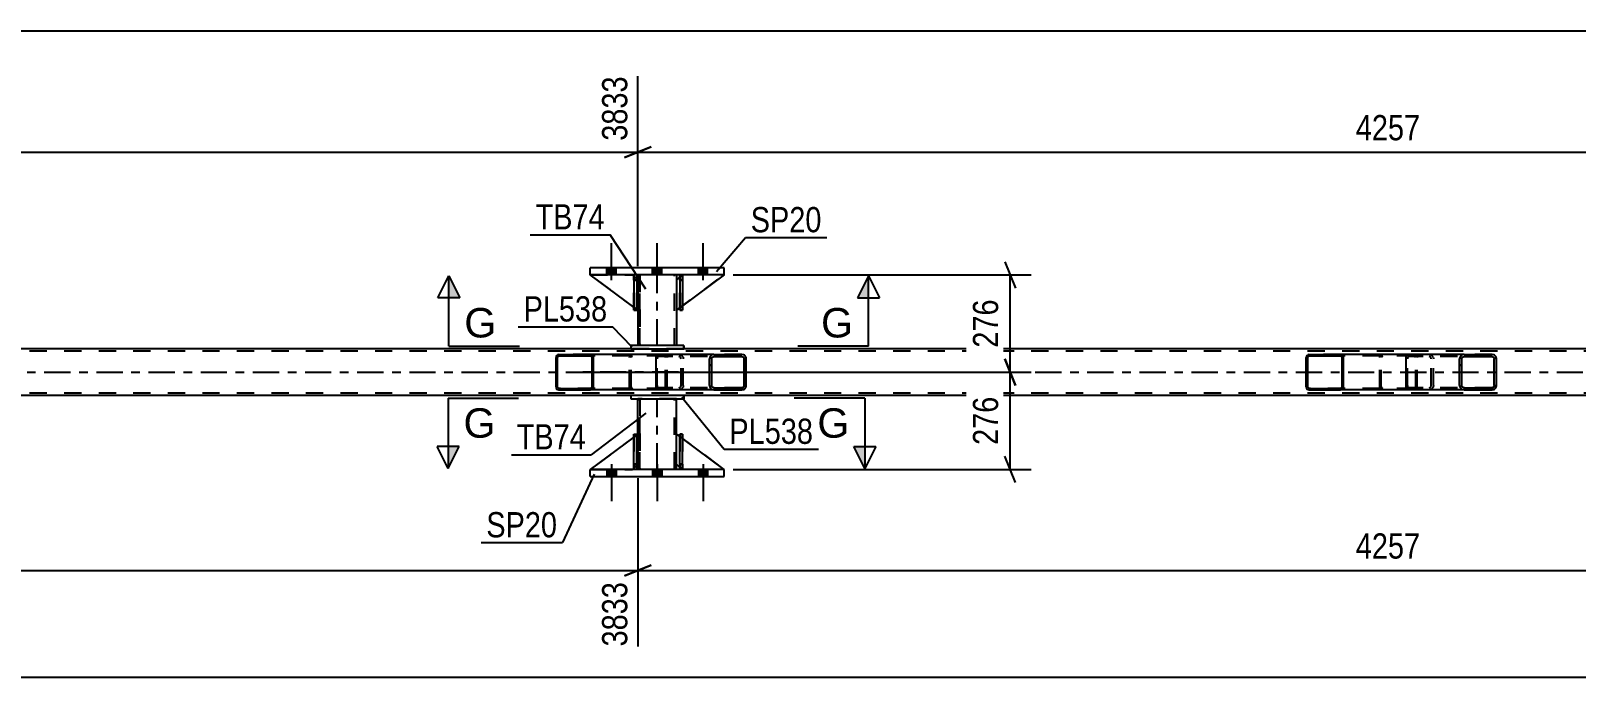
# Model space of a CAD drawing. Header units: millimetres. Extents: x -86 to 755, y -439 to 155.
# Drawn here: x 133.4 to 308.7, y -251.3 to -177.9 of the extents above; entities that cross this region are included whole.
import ezdxf

# ---------------------------------------------------------------- set-up
doc = ezdxf.new("R2010")
doc.units = ezdxf.units.MM
doc.linetypes.add('DXK_LINE_DOT2', pattern=[3.9198, 1.9599, -1.9599])
doc.linetypes.add('DXK_LINE_DOT3', pattern=[5.9187, 2.979, -0.9799, 0.9799, -0.9799])
doc.styles.add('Arial', font='ARIAL.TTF', dxfattribs={"height": 0.2})
doc.styles.add('Arial Narrow', font='ARIALN.TTF', dxfattribs={"height": 0.2})

# ---------------------------------------------------------------- blocks, each defined once
blk = doc.blocks.new('Part-814185138-5312 - 5260')
at = {"color": 7, "linetype": 'DXK_LINE_DOT2'}
for p, q in [((201.82, -223.69), (202.14, -223.69)), ((201.82, -227.09), (201.82, -223.69)), ((201.82, -223.69), (201.82, -227.69)), ((202.14, -223.69), (202.14, -227.09)), ((202.14, -227.69), (202.14, -223.79)), ((202.14, -227.09), (201.82, -227.09)), ((201.82, -227.69), (201.82, -227.09)), ((202.14, -227.69), (201.82, -227.69)), ((202.14, -227.09), (202.14, -227.69)), ((202.14, -227.69), (202.14, -227.69))]:
    blk.add_line(p, q, dxfattribs=at)
blk = doc.blocks.new('Part-814185138-5344 - 5260')
at = {"color": 7, "linetype": 'DXK_LINE_DOT2'}
for p, q in [((207.26, -205.61), (206.66, -206.21)), ((206.66, -209.61), (212.06, -205.61)), ((206.66, -206.21), (206.66, -209.61)), ((212.06, -205.61), (207.26, -205.61))]:
    blk.add_line(p, q, dxfattribs=at)
blk = doc.blocks.new('Part-814185138-5385 - 5260')
at = {"color": 2, "linetype": 'Continuous'}
for p, q in [((202.26, -223.69), (202.26, -219.69)), ((206.66, -223.69), (206.66, -219.69)), ((202.26, -227.69), (202.26, -227.09)), ((206.66, -227.69), (206.66, -227.09))]:
    blk.add_line(p, q, dxfattribs=at)
at = {"color": 7, "linetype": 'DXK_LINE_DOT2'}
for p, q in [((206.66, -219.69), (202.26, -219.69)), ((202.26, -227.69), (202.26, -219.69)), ((202.5, -227.69), (202.5, -219.69)), ((202.5, -219.69), (202.5, -227.69)), ((206.42, -227.69), (206.42, -219.69)), ((206.42, -227.69), (206.42, -219.69)), ((206.66, -227.69), (206.66, -219.69)), ((202.26, -227.09), (202.26, -223.69)), ((206.66, -227.09), (206.66, -223.69)), ((206.66, -227.69), (202.26, -227.69))]:
    blk.add_line(p, q, dxfattribs=at)
at = {"color": 7, "linetype": 'DXK_LINE_DOT3'}
blk.add_line((204.46, -227.69), (204.46, -219.69), dxfattribs=at)
blk = doc.blocks.new('Part-814185138-5314 - 5260')
at = {"color": 2, "linetype": 'Continuous'}
for p, q in [((201.82, -227.69), (201.82, -223.69)), ((201.82, -223.69), (202.14, -223.69)), ((202.14, -227.69), (202.14, -223.69)), ((201.82, -227.69), (201.82, -227.69)), ((202.14, -227.69), (201.82, -227.69))]:
    blk.add_line(p, q, dxfattribs=at)
at = {"color": 7, "linetype": 'DXK_LINE_DOT2'}
for p, q in [((201.82, -223.69), (201.82, -227.09)), ((202.14, -227.09), (202.14, -223.69)), ((201.82, -227.09), (201.82, -227.69)), ((201.82, -227.09), (202.14, -227.09)), ((202.14, -227.69), (202.14, -227.09)), ((202.14, -227.69), (202.14, -227.69))]:
    blk.add_line(p, q, dxfattribs=at)
blk = doc.blocks.new('Part-814185138-5380 - 5260')
at = {"color": 2, "linetype": 'Continuous'}
for p, q in [((201.46, -219.29), (201.46, -219.69)), ((207.46, -219.29), (201.46, -219.29)), ((201.46, -219.69), (207.46, -219.69)), ((207.46, -219.29), (207.46, -219.69)), ((207.46, -219.29), (207.46, -219.29)), ((207.46, -219.69), (207.46, -219.69))]:
    blk.add_line(p, q, dxfattribs=at)
at = {"color": 7, "linetype": 'DXK_LINE_DOT2'}
for p, q in [((201.46, -219.29), (201.46, -219.69)), ((207.46, -219.69), (207.46, -219.29)), ((207.46, -219.29), (207.46, -219.29)), ((207.46, -219.69), (207.46, -219.69))]:
    blk.add_line(p, q, dxfattribs=at)
blk = doc.blocks.new('Part-814185138-5315 - 5260')
at = {"color": 7, "linetype": 'DXK_LINE_DOT2'}
for p, q in [((202.26, -223.69), (196.86, -227.69)), ((202.26, -227.09), (202.26, -223.69)), ((202.26, -223.69), (202.26, -227.09)), ((196.86, -227.69), (201.66, -227.69)), ((201.66, -227.69), (202.26, -227.09)), ((202.26, -227.09), (201.66, -227.69)), ((202.26, -227.09), (202.26, -227.09))]:
    blk.add_line(p, q, dxfattribs=at)
blk = doc.blocks.new('Part-814185138-5316 - 5260')
at = {"color": 2, "linetype": 'Continuous'}
for p, q in [((201.82, -224.02), (196.86, -227.69)), ((202.26, -223.69), (202.14, -223.79)), ((202.26, -227.09), (202.26, -223.69)), ((201.82, -227.54), (201.66, -227.69)), ((202.26, -227.09), (202.14, -227.22)), ((202.26, -227.09), (202.26, -227.09))]:
    blk.add_line(p, q, dxfattribs=at)
at = {"color": 7, "linetype": 'DXK_LINE_DOT2'}
for p, q in [((202.14, -223.79), (201.82, -224.02)), ((202.26, -227.09), (202.26, -223.69)), ((196.86, -227.69), (201.66, -227.69)), ((202.26, -227.09), (201.66, -227.69)), ((202.14, -227.22), (201.82, -227.54))]:
    blk.add_line(p, q, dxfattribs=at)
blk = doc.blocks.new('Part-814185138-5317 - 5260')
at = {"color": 7, "linetype": 'DXK_LINE_DOT2'}
for p, q in [((207.02, -206.21), (207.02, -205.61)), ((207.02, -205.61), (207.02, -205.61)), ((207.02, -205.61), (207.02, -209.61)), ((207.34, -205.61), (207.02, -205.61)), ((207.02, -209.61), (207.02, -206.21)), ((207.02, -206.21), (207.34, -206.21)), ((207.34, -206.21), (207.34, -205.61)), ((207.34, -209.61), (207.34, -205.61)), ((207.34, -206.21), (207.34, -209.61)), ((207.02, -209.61), (207.34, -209.61))]:
    blk.add_line(p, q, dxfattribs=at)
blk = doc.blocks.new('Part-814185138-5318 - 5260')
at = {"color": 7, "linetype": 'DXK_LINE_DOT2'}
for p, q in [((206.66, -227.09), (206.66, -223.69)), ((206.66, -223.69), (212.06, -227.69)), ((207.26, -227.69), (206.66, -227.09)), ((212.06, -227.69), (207.26, -227.69))]:
    blk.add_line(p, q, dxfattribs=at)
blk = doc.blocks.new('Part-814185138-5319 - 5260')
at = {"color": 2, "linetype": 'Continuous'}
for p, q in [((206.66, -227.09), (206.66, -223.69)), ((207.02, -223.95), (206.66, -223.69)), ((212.06, -227.69), (207.34, -224.19)), ((207.02, -227.45), (206.66, -227.09))]:
    blk.add_line(p, q, dxfattribs=at)
at = {"color": 7, "linetype": 'DXK_LINE_DOT2'}
for p, q in [((207.34, -224.19), (207.02, -223.95)), ((207.26, -227.69), (207.02, -227.45)), ((212.06, -227.69), (207.26, -227.69)), ((212.06, -227.69), (212.06, -227.69)), ((212.06, -227.69), (212.06, -227.69))]:
    blk.add_line(p, q, dxfattribs=at)
blk = doc.blocks.new('Part-814185138-5403 - 5260')
at = {"color": 2, "linetype": 'Continuous'}
for p, q in [((202.26, -205.61), (202.26, -206.21)), ((206.66, -205.61), (206.66, -206.21)), ((202.26, -209.61), (202.26, -213.61)), ((206.66, -209.61), (206.66, -213.61))]:
    blk.add_line(p, q, dxfattribs=at)
at = {"color": 7, "linetype": 'DXK_LINE_DOT2'}
for p, q in [((206.66, -205.61), (202.26, -205.61)), ((202.26, -205.61), (202.26, -213.61)), ((202.26, -206.21), (202.26, -209.61)), ((202.5, -213.61), (202.5, -205.61)), ((202.5, -205.61), (202.5, -213.61)), ((206.42, -213.61), (206.42, -205.61)), ((206.42, -213.61), (206.42, -205.61)), ((206.66, -205.61), (206.66, -213.61)), ((206.66, -206.21), (206.66, -209.61)), ((206.66, -213.61), (202.26, -213.61))]:
    blk.add_line(p, q, dxfattribs=at)
at = {"color": 7, "linetype": 'DXK_LINE_DOT3'}
blk.add_line((204.46, -213.61), (204.46, -205.61), dxfattribs=at)
blk = doc.blocks.new('Part-814185138-5341 - 5260')
at = {"color": 2, "linetype": 'Continuous'}
for p, q in [((202.14, -205.61), (201.82, -205.61)), ((201.82, -205.61), (201.82, -209.61)), ((202.14, -205.61), (202.14, -205.61)), ((202.14, -205.61), (202.14, -209.61)), ((202.14, -209.61), (201.82, -209.61))]:
    blk.add_line(p, q, dxfattribs=at)
at = {"color": 7, "linetype": 'DXK_LINE_DOT2'}
for p, q in [((201.82, -206.21), (201.82, -205.61)), ((202.14, -206.21), (201.82, -206.21)), ((201.82, -206.21), (201.82, -209.61)), ((202.14, -206.21), (202.14, -205.61)), ((202.14, -205.61), (202.14, -205.61)), ((202.14, -209.61), (202.14, -206.21))]:
    blk.add_line(p, q, dxfattribs=at)
blk = doc.blocks.new('Part-814185138-5413 - 5260')
at = {"linetype": 'Continuous'}
h = blk.add_hatch(dxfattribs=at)
h.set_pattern_fill('', scale=0.7, style=0, pattern_type=0)
h.set_pattern_definition([(45, (197.2045, -214.8496), (-1.57154, 1.57154), [])])
h.paths.add_polyline_path([(197.23, -214.97), (197.2, -214.85), (197.13, -214.75), (197.02, -214.68), (196.89, -214.65), (193.31, -214.65), (193.18, -214.68), (193.07, -214.75), (193, -214.85), (192.97, -214.97), (192.97, -218.33), (193, -218.45), (193.07, -218.56), (193.18, -218.63), (193.31, -218.65), (196.89, -218.65), (197.02, -218.63), (197.13, -218.56), (197.2, -218.45), (197.23, -218.33)])
h.paths.add_polyline_path([(197.05, -218.39), (197.01, -218.45), (196.96, -218.48), (196.89, -218.49), (193.31, -218.49), (193.25, -218.48), (193.19, -218.45), (193.16, -218.39), (193.14, -218.33), (193.14, -214.97), (193.16, -214.91), (193.19, -214.86), (193.25, -214.82), (193.31, -214.81), (196.89, -214.81), (196.96, -214.82), (197.01, -214.86), (197.05, -214.91), (197.06, -214.97), (197.06, -218.33)])
at = {"color": 2, "linetype": 'Continuous'}
for p, q in [((193, -214.85), (192.97, -214.97)), ((192.97, -218.33), (192.97, -214.97)), ((193.14, -214.97), (193.16, -214.91)), ((193.14, -218.33), (193.14, -214.97)), ((193.16, -214.91), (193.19, -214.86)), ((193.31, -214.65), (193.18, -214.68)), ((193.19, -214.86), (193.25, -214.82)), ((193.25, -214.82), (193.31, -214.81)), ((193.31, -214.65), (196.89, -214.65)), ((193.31, -214.81), (196.89, -214.81)), ((204.59, -214.65), (196.89, -214.65)), ((197.02, -214.68), (196.89, -214.65)), ((196.89, -214.81), (196.96, -214.82)), ((196.96, -214.82), (197.01, -214.86)), ((197.01, -214.86), (197.05, -214.91)), ((197.05, -214.91), (197.06, -214.97)), ((197.06, -218.33), (197.06, -214.97)), ((197.23, -214.97), (197.2, -214.85)), ((197.23, -218.33), (197.23, -214.97)), ((192.97, -218.33), (193, -218.45)), ((193.16, -218.39), (193.14, -218.33)), ((193.19, -218.45), (193.16, -218.39)), ((193.18, -218.63), (193.31, -218.65)), ((193.25, -218.48), (193.19, -218.45)), ((193.31, -218.49), (193.25, -218.48)), ((193.31, -218.49), (196.89, -218.49)), ((193.31, -218.65), (196.89, -218.65)), ((196.96, -218.48), (196.89, -218.49)), ((196.89, -218.65), (197.02, -218.63)), ((204.59, -218.65), (196.89, -218.65)), ((197.01, -218.45), (196.96, -218.48)), ((197.05, -218.39), (197.01, -218.45)), ((197.06, -218.33), (197.05, -218.39)), ((197.2, -218.45), (197.23, -218.33))]:
    blk.add_line(p, q, dxfattribs=at)
at = {"color": 7, "linetype": 'DXK_LINE_DOT2'}
for p, q in [((196.89, -214.65), (193.31, -214.65)), ((205.24, -214.81), (193.31, -214.81)), ((201.32, -214.97), (201.35, -214.85)), ((201.32, -218.33), (201.32, -214.97)), ((201.51, -214.91), (201.49, -214.97)), ((201.49, -218.33), (201.49, -214.97)), ((201.54, -214.86), (201.51, -214.91)), ((201.53, -214.68), (201.66, -214.65)), ((201.54, -214.86), (201.56, -214.85)), ((201.56, -214.85), (201.6, -214.82)), ((201.6, -214.82), (201.66, -214.81)), ((205.24, -214.65), (204.59, -214.65)), ((205.24, -214.65), (205.37, -214.68)), ((205.3, -214.82), (205.24, -214.81)), ((205.36, -214.86), (205.3, -214.82)), ((205.4, -214.91), (205.36, -214.86)), ((205.41, -214.97), (205.4, -214.91)), ((205.41, -218.33), (205.41, -214.97)), ((205.55, -214.85), (205.57, -214.95)), ((205.57, -214.95), (205.58, -214.97)), ((205.58, -218.33), (205.58, -214.97)), ((205.24, -218.49), (193.31, -218.49)), ((196.89, -218.65), (193.31, -218.65)), ((201.35, -218.45), (201.32, -218.33)), ((201.49, -218.33), (201.51, -218.39)), ((201.51, -218.39), (201.54, -218.45)), ((201.66, -218.65), (201.53, -218.63)), ((201.54, -218.45), (201.56, -218.45)), ((201.56, -218.45), (201.6, -218.48)), ((201.6, -218.48), (201.66, -218.49)), ((205.24, -218.65), (204.59, -218.65)), ((205.24, -218.49), (205.3, -218.48)), ((205.37, -218.63), (205.24, -218.65)), ((205.3, -218.48), (205.36, -218.45)), ((205.36, -218.45), (205.4, -218.39)), ((205.4, -218.39), (205.41, -218.33)), ((205.57, -218.36), (205.55, -218.45)), ((205.58, -218.33), (205.57, -218.36))]:
    blk.add_line(p, q, dxfattribs=at)
at = {"color": 7, "linetype": 'DXK_LINE_DOT3'}
blk.add_line((206.87, -216.65), (195.1, -216.65), dxfattribs=at)
at = {"color": 2, "linetype": 'Continuous'}
for centre, start, end in [((193.3, -214.99), 110.7583, 155.68), ((196.9, -214.99), 24.32, 69.2417), ((193.3, -218.32), 204.32, 249.2417), ((196.9, -218.32), 290.7583, 335.68)]:
    blk.add_arc(centre, 0.331, start, end, dxfattribs=at)
at = {"color": 7, "linetype": 'DXK_LINE_DOT2'}
for centre, start, end in [((201.65, -214.99), 110.7583, 155.68), ((205.25, -214.99), 24.32, 69.2417), ((201.65, -218.32), 204.32, 249.2417), ((205.25, -218.32), 290.7583, 335.68)]:
    blk.add_arc(centre, 0.331, start, end, dxfattribs=at)
blk = doc.blocks.new('Part-814185138-5342 - 5260')
at = {"color": 7, "linetype": 'DXK_LINE_DOT2'}
for p, q in [((202.26, -209.61), (196.86, -205.61)), ((196.86, -205.61), (201.66, -205.61)), ((201.66, -205.61), (202.26, -206.21)), ((202.26, -206.21), (201.66, -205.61)), ((202.26, -206.21), (202.26, -209.61)), ((202.26, -206.21), (202.26, -206.21)), ((202.26, -206.21), (202.26, -209.61))]:
    blk.add_line(p, q, dxfattribs=at)
blk = doc.blocks.new('Part-814185138-5343 - 5260')
at = {"color": 2, "linetype": 'Continuous'}
for p, q in [((201.82, -209.28), (196.86, -205.61)), ((201.82, -205.77), (201.66, -205.61)), ((202.26, -206.21), (202.14, -206.09)), ((202.26, -206.21), (202.26, -206.21)), ((202.26, -209.61), (202.26, -206.21)), ((202.14, -209.52), (202.26, -209.61)), ((202.26, -209.61), (202.26, -209.61))]:
    blk.add_line(p, q, dxfattribs=at)
at = {"color": 7, "linetype": 'DXK_LINE_DOT2'}
for p, q in [((201.66, -205.61), (196.86, -205.61)), ((201.66, -205.61), (202.26, -206.21)), ((202.14, -206.09), (201.82, -205.77)), ((202.26, -206.21), (202.26, -209.61)), ((202.14, -209.52), (201.82, -209.28))]:
    blk.add_line(p, q, dxfattribs=at)
blk = doc.blocks.new('Part-814185138-5345 - 5260')
at = {"color": 2, "linetype": 'Continuous'}
for p, q in [((207.02, -205.86), (206.66, -206.21)), ((206.66, -206.21), (206.66, -209.61)), ((212.06, -205.61), (207.34, -209.11)), ((207.02, -209.35), (206.66, -209.61))]:
    blk.add_line(p, q, dxfattribs=at)
at = {"color": 7, "linetype": 'DXK_LINE_DOT2'}
for p, q in [((207.26, -205.61), (207.02, -205.86)), ((212.06, -205.61), (207.26, -205.61)), ((207.34, -209.11), (207.02, -209.35))]:
    blk.add_line(p, q, dxfattribs=at)
blk = doc.blocks.new('Part-814185138-5364 - 5260')
at = {"linetype": 'Continuous'}
h = blk.add_hatch(dxfattribs=at)
h.set_pattern_fill('', scale=0.7, style=0, pattern_type=0)
h.set_pattern_definition([(45, (282.3386, -214.8496), (-1.57154, 1.57154), [])])
h.paths.add_polyline_path([(282.36, -214.97), (282.34, -214.85), (282.26, -214.75), (282.15, -214.68), (282.02, -214.65), (278.45, -214.65), (278.32, -214.68), (278.21, -214.75), (278.13, -214.85), (278.11, -214.97), (278.11, -218.33), (278.13, -218.45), (278.21, -218.56), (278.32, -218.63), (278.45, -218.65), (282.02, -218.65), (282.15, -218.63), (282.26, -218.56), (282.34, -218.45), (282.36, -218.33)])
h.paths.add_polyline_path([(282.18, -218.39), (282.14, -218.45), (282.09, -218.48), (282.02, -218.49), (278.45, -218.49), (278.38, -218.48), (278.33, -218.45), (278.29, -218.39), (278.28, -218.33), (278.28, -214.97), (278.29, -214.91), (278.33, -214.86), (278.38, -214.82), (278.45, -214.81), (282.02, -214.81), (282.09, -214.82), (282.14, -214.86), (282.18, -214.91), (282.19, -214.97), (282.19, -218.33)])
at = {"color": 2, "linetype": 'Continuous'}
for p, q in [((278.13, -214.85), (278.11, -214.97)), ((278.11, -218.33), (278.11, -214.97)), ((278.28, -214.97), (278.29, -214.91)), ((278.28, -218.33), (278.28, -214.97)), ((278.29, -214.91), (278.33, -214.86)), ((278.45, -214.65), (278.32, -214.68)), ((278.33, -214.86), (278.38, -214.82)), ((278.38, -214.82), (278.45, -214.81)), ((278.45, -214.65), (282.02, -214.65)), ((278.45, -214.81), (282.02, -214.81)), ((289.72, -214.65), (282.02, -214.65)), ((282.15, -214.68), (282.02, -214.65)), ((282.02, -214.81), (282.09, -214.82)), ((282.09, -214.82), (282.14, -214.86)), ((282.14, -214.86), (282.18, -214.91)), ((282.18, -214.91), (282.19, -214.97)), ((282.19, -218.33), (282.19, -214.97)), ((282.36, -214.97), (282.34, -214.85)), ((282.36, -218.33), (282.36, -214.97)), ((278.11, -218.33), (278.13, -218.45)), ((278.29, -218.39), (278.28, -218.33)), ((278.33, -218.45), (278.29, -218.39)), ((278.32, -218.63), (278.45, -218.65)), ((278.38, -218.48), (278.33, -218.45)), ((278.45, -218.49), (278.38, -218.48)), ((278.45, -218.49), (282.02, -218.49)), ((278.45, -218.65), (282.02, -218.65)), ((282.09, -218.48), (282.02, -218.49)), ((282.02, -218.65), (282.15, -218.63)), ((289.72, -218.65), (282.02, -218.65)), ((282.14, -218.45), (282.09, -218.48)), ((282.18, -218.39), (282.14, -218.45)), ((282.19, -218.33), (282.18, -218.39)), ((282.34, -218.45), (282.36, -218.33))]:
    blk.add_line(p, q, dxfattribs=at)
at = {"color": 7, "linetype": 'DXK_LINE_DOT2'}
for p, q in [((282.02, -214.65), (278.45, -214.65)), ((290.37, -214.81), (278.45, -214.81)), ((286.46, -214.97), (286.48, -214.85)), ((286.46, -218.33), (286.46, -214.97)), ((286.64, -214.91), (286.63, -214.97)), ((286.63, -218.33), (286.63, -214.97)), ((286.68, -214.86), (286.64, -214.91)), ((286.67, -214.68), (286.8, -214.65)), ((286.68, -214.86), (286.69, -214.85)), ((286.69, -214.85), (286.73, -214.82)), ((286.73, -214.82), (286.8, -214.81)), ((290.37, -214.65), (289.72, -214.65)), ((290.37, -214.65), (290.5, -214.68)), ((290.44, -214.82), (290.37, -214.81)), ((290.49, -214.86), (290.44, -214.82)), ((290.53, -214.91), (290.49, -214.86)), ((290.54, -214.97), (290.53, -214.91)), ((290.54, -218.33), (290.54, -214.97)), ((290.69, -214.85), (290.71, -214.95)), ((290.71, -214.95), (290.71, -214.97)), ((290.71, -218.33), (290.71, -214.97)), ((290.37, -218.49), (278.45, -218.49)), ((282.02, -218.65), (278.45, -218.65)), ((286.48, -218.45), (286.46, -218.33)), ((286.63, -218.33), (286.64, -218.39)), ((286.64, -218.39), (286.68, -218.45)), ((286.8, -218.65), (286.67, -218.63)), ((286.68, -218.45), (286.69, -218.45)), ((286.69, -218.45), (286.73, -218.48)), ((286.73, -218.48), (286.8, -218.49)), ((290.37, -218.65), (289.72, -218.65)), ((290.37, -218.49), (290.44, -218.48)), ((290.5, -218.63), (290.37, -218.65)), ((290.44, -218.48), (290.49, -218.45)), ((290.49, -218.45), (290.53, -218.39)), ((290.53, -218.39), (290.54, -218.33)), ((290.71, -218.36), (290.69, -218.45)), ((290.71, -218.33), (290.71, -218.36))]:
    blk.add_line(p, q, dxfattribs=at)
at = {"color": 2, "linetype": 'Continuous'}
for centre, start, end in [((278.44, -214.99), 110.7583, 155.68), ((282.04, -214.99), 24.32, 69.2417), ((278.44, -218.32), 204.32, 249.2417), ((282.04, -218.32), 290.7583, 335.68)]:
    blk.add_arc(centre, 0.331, start, end, dxfattribs=at)
at = {"color": 7, "linetype": 'DXK_LINE_DOT2'}
for centre, start, end in [((286.78, -214.99), 110.7583, 155.68), ((290.39, -214.99), 24.32, 69.2417), ((286.78, -218.32), 204.32, 249.2417), ((290.39, -218.32), 290.7583, 335.68)]:
    blk.add_arc(centre, 0.331, start, end, dxfattribs=at)
blk = doc.blocks.new('Part-814185138-5480 - 5260')
at = {"linetype": 'Continuous'}
h = blk.add_hatch(dxfattribs=at)
h.set_pattern_fill('', scale=0.7, style=0, pattern_type=0)
h.set_pattern_definition([(45, (299.6708, -214.9484), (-1.57154, 1.57154), [])])
h.paths.add_polyline_path([(299.71, -215.13), (299.67, -214.95), (299.56, -214.79), (299.4, -214.69), (299.21, -214.65), (296.02, -214.65), (295.83, -214.69), (295.67, -214.79), (295.56, -214.95), (295.52, -215.13), (295.52, -218.17), (295.56, -218.36), (295.67, -218.51), (295.83, -218.62), (296.02, -218.65), (299.21, -218.65), (299.4, -218.62), (299.56, -218.51), (299.67, -218.36), (299.71, -218.17)])
h.paths.add_polyline_path([(299.44, -218.26), (299.38, -218.34), (299.3, -218.39), (299.21, -218.41), (296.02, -218.41), (295.93, -218.39), (295.84, -218.34), (295.79, -218.26), (295.77, -218.17), (295.77, -215.13), (295.79, -215.04), (295.84, -214.96), (295.93, -214.91), (296.02, -214.89), (299.21, -214.89), (299.3, -214.91), (299.38, -214.96), (299.44, -215.04), (299.46, -215.13), (299.46, -218.17)])
at = {"color": 2, "linetype": 'Continuous'}
for p, q in [((289.45, -215.13), (289.47, -214.95)), ((289.45, -218.17), (289.45, -215.13)), ((289.47, -214.95), (289.53, -214.79)), ((289.53, -214.79), (289.62, -214.69)), ((289.62, -214.69), (289.72, -214.65)), ((296.02, -214.65), (289.72, -214.65)), ((295.56, -214.95), (295.52, -215.13)), ((295.52, -218.17), (295.52, -215.13)), ((295.77, -215.13), (295.79, -215.04)), ((295.77, -218.17), (295.77, -215.13)), ((295.79, -215.04), (295.84, -214.96)), ((296.02, -214.65), (295.83, -214.69)), ((295.84, -214.96), (295.93, -214.91)), ((295.93, -214.91), (296.02, -214.89)), ((296.02, -214.65), (299.21, -214.65)), ((296.02, -214.89), (299.21, -214.89)), ((299.4, -214.69), (299.21, -214.65)), ((299.21, -214.89), (299.3, -214.91)), ((299.3, -214.91), (299.38, -214.96)), ((299.38, -214.96), (299.44, -215.04)), ((299.44, -215.04), (299.46, -215.13)), ((299.46, -218.17), (299.46, -215.13)), ((299.71, -215.13), (299.67, -214.95)), ((299.71, -218.17), (299.71, -215.13)), ((289.47, -218.36), (289.45, -218.17)), ((289.53, -218.51), (289.47, -218.36)), ((289.62, -218.62), (289.53, -218.51)), ((289.72, -218.65), (289.62, -218.62)), ((296.02, -218.65), (289.72, -218.65)), ((295.52, -218.17), (295.56, -218.36)), ((295.79, -218.26), (295.77, -218.17)), ((295.84, -218.34), (295.79, -218.26)), ((295.83, -218.62), (296.02, -218.65)), ((295.93, -218.39), (295.84, -218.34)), ((296.02, -218.41), (295.93, -218.39)), ((296.02, -218.41), (299.21, -218.41)), ((296.02, -218.65), (299.21, -218.65)), ((299.3, -218.39), (299.21, -218.41)), ((299.21, -218.65), (299.4, -218.62)), ((299.38, -218.34), (299.3, -218.39)), ((299.44, -218.26), (299.38, -218.34)), ((299.46, -218.17), (299.44, -218.26)), ((299.67, -218.36), (299.71, -218.17))]:
    blk.add_line(p, q, dxfattribs=at)
at = {"color": 7, "linetype": 'DXK_LINE_DOT2'}
for p, q in [((289.6, -215.04), (289.59, -215.13)), ((289.59, -218.17), (289.59, -215.13)), ((289.63, -214.96), (289.6, -215.04)), ((289.67, -214.91), (289.63, -214.96)), ((289.72, -214.89), (289.67, -214.91)), ((299.21, -214.89), (289.72, -214.89)), ((290.71, -214.89), (290.71, -214.65)), ((292.06, -214.65), (292.25, -214.69)), ((292.15, -214.91), (292.06, -214.89)), ((292.23, -214.96), (292.15, -214.91)), ((292.29, -215.04), (292.23, -214.96)), ((292.31, -215.13), (292.29, -215.04)), ((292.31, -218.17), (292.31, -215.13)), ((292.52, -214.95), (292.56, -215.13)), ((292.56, -218.17), (292.56, -215.13)), ((299.21, -214.65), (296.02, -214.65)), ((289.59, -218.17), (289.6, -218.26)), ((289.6, -218.26), (289.63, -218.34)), ((289.63, -218.34), (289.67, -218.39)), ((289.67, -218.39), (289.72, -218.41)), ((299.21, -218.41), (289.72, -218.41)), ((290.71, -218.65), (290.71, -218.41)), ((292.06, -218.41), (292.15, -218.39)), ((292.25, -218.62), (292.06, -218.65)), ((292.15, -218.39), (292.23, -218.34)), ((292.23, -218.34), (292.29, -218.26)), ((292.29, -218.26), (292.31, -218.17)), ((292.56, -218.17), (292.52, -218.36)), ((299.21, -218.65), (296.02, -218.65))]:
    blk.add_line(p, q, dxfattribs=at)
for centre, start, end in [((292.07, -215.15), 23.8494, 68.8059), ((292.07, -218.16), 291.1941, 336.1506)]:
    blk.add_arc(centre, 0.492, start, end, dxfattribs=at)
at = {"color": 2, "linetype": 'Continuous'}
for centre, start, end in [((296.01, -215.15), 111.1941, 156.1506), ((299.22, -215.15), 23.8494, 68.8059), ((296.01, -218.16), 203.8494, 248.8059), ((299.22, -218.16), 291.1941, 336.1506)]:
    blk.add_arc(centre, 0.492, start, end, dxfattribs=at)
blk = doc.blocks.new('Part-814185138-5372 - 5260')
at = {"color": 2, "linetype": 'Continuous'}
for p, q in [((207.02, -227.69), (207.02, -223.69)), ((207.02, -223.69), (207.34, -223.69)), ((207.34, -227.69), (207.34, -223.69)), ((207.02, -227.69), (207.02, -227.69)), ((207.34, -227.69), (207.02, -227.69))]:
    blk.add_line(p, q, dxfattribs=at)
at = {"color": 7, "linetype": 'DXK_LINE_DOT2'}
for p, q in [((207.02, -223.69), (207.02, -227.09)), ((207.34, -227.09), (207.34, -223.69)), ((207.02, -227.09), (207.02, -227.69)), ((207.02, -227.09), (207.34, -227.09)), ((207.34, -227.69), (207.34, -227.09)), ((207.34, -227.69), (207.34, -227.69))]:
    blk.add_line(p, q, dxfattribs=at)
blk = doc.blocks.new('Part-814185138-5374 - 5260')
at = {"color": 7, "linetype": 'DXK_LINE_DOT2'}
for p, q in [((207.34, -223.69), (207.02, -223.69)), ((207.02, -227.09), (207.02, -223.69)), ((207.02, -223.69), (207.02, -227.69)), ((207.34, -223.69), (207.34, -227.09)), ((207.34, -227.69), (207.34, -223.69)), ((207.34, -227.09), (207.02, -227.09)), ((207.02, -227.69), (207.02, -227.09)), ((207.34, -227.69), (207.02, -227.69)), ((207.34, -227.09), (207.34, -227.69)), ((207.34, -227.69), (207.34, -227.69))]:
    blk.add_line(p, q, dxfattribs=at)
blk = doc.blocks.new('Part-814185138-5390 - 5260')
at = {"color": 2, "linetype": 'Continuous'}
for p, q in [((196.86, -205.61), (196.86, -204.81)), ((212.06, -204.81), (196.86, -204.81)), ((212.06, -205.61), (212.06, -204.81)), ((212.06, -205.61), (196.86, -205.61))]:
    blk.add_line(p, q, dxfattribs=at)
at = {"color": 7, "linetype": 'DXK_LINE_DOT2'}
for p, q in [((196.86, -205.61), (196.86, -204.81)), ((212.06, -205.61), (212.06, -204.81))]:
    blk.add_line(p, q, dxfattribs=at)
blk = doc.blocks.new('Part-814185138-5395 - 5260')
at = {"color": 2, "linetype": 'Continuous'}
for p, q in [((196.86, -228.49), (196.86, -227.69)), ((212.06, -227.69), (196.86, -227.69)), ((212.06, -228.49), (212.06, -227.69)), ((196.86, -228.49), (212.06, -228.49))]:
    blk.add_line(p, q, dxfattribs=at)
at = {"color": 7, "linetype": 'DXK_LINE_DOT2'}
for p, q in [((196.86, -228.49), (196.86, -227.69)), ((212.06, -228.49), (212.06, -227.69))]:
    blk.add_line(p, q, dxfattribs=at)
blk = doc.blocks.new('Part-814185138-5397 - 5260')
at = {"color": 7, "linetype": 'DXK_LINE_DOT2'}
for p, q in [((201.82, -206.21), (201.82, -205.61)), ((201.82, -205.61), (201.82, -205.61)), ((201.82, -205.61), (201.82, -209.61)), ((202.14, -205.61), (201.82, -205.61)), ((201.82, -209.61), (201.82, -206.21)), ((201.82, -206.21), (202.14, -206.21)), ((202.14, -206.21), (202.14, -205.61)), ((202.14, -209.61), (202.14, -205.61)), ((202.14, -206.21), (202.14, -209.61)), ((201.82, -209.61), (202.14, -209.61))]:
    blk.add_line(p, q, dxfattribs=at)
blk = doc.blocks.new('Part-814185138-5414 - 5260')
at = {"linetype": 'Continuous'}
h = blk.add_hatch(dxfattribs=at)
h.set_pattern_fill('', scale=0.7, style=0, pattern_type=0)
h.set_pattern_definition([(45, (214.5367, -214.9484), (-1.57154, 1.57154), [])])
h.paths.add_polyline_path([(214.57, -215.13), (214.54, -214.95), (214.43, -214.79), (214.26, -214.69), (214.07, -214.65), (210.89, -214.65), (210.7, -214.69), (210.53, -214.79), (210.42, -214.95), (210.39, -215.13), (210.39, -218.17), (210.42, -218.36), (210.53, -218.51), (210.7, -218.62), (210.89, -218.65), (214.07, -218.65), (214.26, -218.62), (214.43, -218.51), (214.54, -218.36), (214.57, -218.17)])
h.paths.add_polyline_path([(214.3, -218.26), (214.25, -218.34), (214.17, -218.39), (214.07, -218.41), (210.89, -218.41), (210.79, -218.39), (210.71, -218.34), (210.66, -218.26), (210.64, -218.17), (210.64, -215.13), (210.66, -215.04), (210.71, -214.96), (210.79, -214.91), (210.89, -214.89), (214.07, -214.89), (214.17, -214.91), (214.25, -214.96), (214.3, -215.04), (214.32, -215.13), (214.32, -218.17)])
at = {"color": 2, "linetype": 'Continuous'}
for p, q in [((204.32, -215.13), (204.34, -214.95)), ((204.32, -218.17), (204.32, -215.13)), ((204.34, -214.95), (204.4, -214.79)), ((204.4, -214.79), (204.48, -214.69)), ((204.48, -214.69), (204.59, -214.65)), ((210.89, -214.65), (204.59, -214.65)), ((210.42, -214.95), (210.39, -215.13)), ((210.39, -218.17), (210.39, -215.13)), ((210.64, -215.13), (210.66, -215.04)), ((210.64, -218.17), (210.64, -215.13)), ((210.66, -215.04), (210.71, -214.96)), ((210.89, -214.65), (210.7, -214.69)), ((210.71, -214.96), (210.79, -214.91)), ((210.79, -214.91), (210.89, -214.89)), ((210.89, -214.65), (214.07, -214.65)), ((210.89, -214.89), (214.07, -214.89)), ((214.26, -214.69), (214.07, -214.65)), ((214.07, -214.89), (214.17, -214.91)), ((214.17, -214.91), (214.25, -214.96)), ((214.25, -214.96), (214.3, -215.04)), ((214.3, -215.04), (214.32, -215.13)), ((214.32, -218.17), (214.32, -215.13)), ((214.57, -215.13), (214.54, -214.95)), ((214.57, -218.17), (214.57, -215.13)), ((204.34, -218.36), (204.32, -218.17)), ((204.4, -218.51), (204.34, -218.36)), ((204.48, -218.62), (204.4, -218.51)), ((204.59, -218.65), (204.48, -218.62)), ((210.89, -218.65), (204.59, -218.65)), ((210.39, -218.17), (210.42, -218.36)), ((210.66, -218.26), (210.64, -218.17)), ((210.71, -218.34), (210.66, -218.26)), ((210.7, -218.62), (210.89, -218.65)), ((210.79, -218.39), (210.71, -218.34)), ((210.89, -218.41), (210.79, -218.39)), ((210.89, -218.41), (214.07, -218.41)), ((210.89, -218.65), (214.07, -218.65)), ((214.17, -218.39), (214.07, -218.41)), ((214.07, -218.65), (214.26, -218.62)), ((214.25, -218.34), (214.17, -218.39)), ((214.3, -218.26), (214.25, -218.34)), ((214.32, -218.17), (214.3, -218.26)), ((214.54, -218.36), (214.57, -218.17))]:
    blk.add_line(p, q, dxfattribs=at)
at = {"color": 7, "linetype": 'DXK_LINE_DOT2'}
for p, q in [((204.46, -215.04), (204.45, -215.13)), ((204.45, -218.17), (204.45, -215.13)), ((204.49, -214.96), (204.46, -215.04)), ((204.54, -214.91), (204.49, -214.96)), ((204.59, -214.89), (204.54, -214.91)), ((214.07, -214.89), (204.59, -214.89)), ((205.58, -214.89), (205.58, -214.65)), ((206.92, -214.65), (207.11, -214.69)), ((207.02, -214.91), (206.92, -214.89)), ((207.1, -214.96), (207.02, -214.91)), ((207.15, -215.04), (207.1, -214.96)), ((207.17, -215.13), (207.15, -215.04)), ((207.17, -218.17), (207.17, -215.13)), ((207.39, -214.95), (207.42, -215.13)), ((207.42, -218.17), (207.42, -215.13)), ((214.07, -214.65), (210.89, -214.65)), ((204.45, -218.17), (204.46, -218.26)), ((204.46, -218.26), (204.49, -218.34)), ((204.49, -218.34), (204.54, -218.39)), ((204.54, -218.39), (204.59, -218.41)), ((214.07, -218.41), (204.59, -218.41)), ((205.58, -218.65), (205.58, -218.41)), ((206.92, -218.41), (207.02, -218.39)), ((207.11, -218.62), (206.92, -218.65)), ((207.02, -218.39), (207.1, -218.34)), ((207.1, -218.34), (207.15, -218.26)), ((207.15, -218.26), (207.17, -218.17)), ((207.42, -218.17), (207.39, -218.36)), ((214.07, -218.65), (210.89, -218.65))]:
    blk.add_line(p, q, dxfattribs=at)
for centre, start, end in [((206.94, -215.15), 23.8494, 68.8059), ((206.94, -218.16), 291.1941, 336.1506)]:
    blk.add_arc(centre, 0.492, start, end, dxfattribs=at)
at = {"color": 2, "linetype": 'Continuous'}
for centre, start, end in [((210.87, -215.15), 111.1941, 156.1506), ((214.09, -215.15), 23.8494, 68.8059), ((210.87, -218.16), 203.8494, 248.8059), ((214.09, -218.16), 291.1941, 336.1506)]:
    blk.add_arc(centre, 0.492, start, end, dxfattribs=at)
blk = doc.blocks.new('Part-814185138-5419 - 5260')
at = {"color": 2, "linetype": 'Continuous'}
for p, q in [((207.34, -205.61), (207.02, -205.61)), ((207.02, -205.61), (207.02, -209.61)), ((207.34, -205.61), (207.34, -205.61)), ((207.34, -205.61), (207.34, -209.61)), ((207.34, -209.61), (207.02, -209.61))]:
    blk.add_line(p, q, dxfattribs=at)
at = {"color": 7, "linetype": 'DXK_LINE_DOT2'}
for p, q in [((207.02, -206.21), (207.02, -205.61)), ((207.34, -206.21), (207.02, -206.21)), ((207.02, -206.21), (207.02, -209.61)), ((207.34, -206.21), (207.34, -205.61)), ((207.34, -205.61), (207.34, -205.61)), ((207.34, -209.61), (207.34, -206.21))]:
    blk.add_line(p, q, dxfattribs=at)
blk = doc.blocks.new('Part-814185138-5430 - 5260')
at = {"color": 2, "linetype": 'Continuous'}
for p, q in [((201.46, -213.61), (201.46, -214.01)), ((207.46, -213.61), (201.46, -213.61)), ((207.46, -213.61), (207.46, -214.01)), ((207.46, -213.61), (207.46, -213.61)), ((201.46, -214.01), (207.46, -214.01)), ((207.46, -214.01), (207.46, -214.01))]:
    blk.add_line(p, q, dxfattribs=at)
at = {"color": 7, "linetype": 'DXK_LINE_DOT2'}
for p, q in [((201.46, -213.61), (201.46, -214.01)), ((207.46, -214.01), (207.46, -213.61)), ((207.46, -213.61), (207.46, -213.61)), ((207.46, -214.01), (207.46, -214.01))]:
    blk.add_line(p, q, dxfattribs=at)
blk = doc.blocks.new('Part-814185138-5479 - 5260')
at = {"color": 2, "linetype": 'Continuous'}
for p, q in [((201.46, -214.01), (63.87, -214.01)), ((371.73, -214.01), (207.46, -214.01)), ((201.46, -219.29), (63.87, -219.29)), ((371.73, -219.29), (207.46, -219.29))]:
    blk.add_line(p, q, dxfattribs=at)
at = {"color": 7, "linetype": 'DXK_LINE_DOT2'}
for p, q in [((640.85, -214.25), (63.87, -214.25)), ((207.46, -214.01), (201.46, -214.01)), ((640.85, -219.05), (63.87, -219.05)), ((207.46, -219.29), (201.46, -219.29))]:
    blk.add_line(p, q, dxfattribs=at)
at = {"color": 7, "linetype": 'DXK_LINE_DOT3'}
blk.add_line((63.87, -216.65), (640.85, -216.65), dxfattribs=at)
blk = doc.blocks.new('Bolt-814185138-5525 - 5260')
at = {"linetype": 'Continuous'}
for points in [[(199.78, -227.69), (198.74, -227.69), (198.74, -228.49), (199.78, -228.49)], [(199.78, -227.69), (198.74, -227.69), (198.74, -228.49), (199.78, -228.49)], [(199.78, -227.69), (198.74, -227.69), (198.74, -228.49), (199.78, -228.49)], [(204.98, -227.69), (203.94, -227.69), (203.94, -228.49), (204.98, -228.49)], [(204.98, -227.69), (203.94, -227.69), (203.94, -228.49), (204.98, -228.49)], [(210.18, -227.69), (209.14, -227.69), (209.14, -228.49), (210.18, -228.49)], [(210.18, -227.69), (209.14, -227.69), (209.14, -228.49), (210.18, -228.49)], [(210.18, -227.69), (209.14, -227.69), (209.14, -228.49), (210.18, -228.49)]]:
    blk.add_hatch(color=1, dxfattribs=at).paths.add_polyline_path(points)
at = {"color": 1, "linetype": 'Continuous'}
for p, q in [((198.74, -227.69), (198.74, -228.49)), ((198.74, -227.69), (198.74, -228.49)), ((198.74, -227.69), (198.74, -228.49)), ((199.26, -227.09), (199.26, -231.29)), ((199.26, -227.09), (199.26, -231.29)), ((199.26, -227.09), (199.26, -231.29)), ((199.78, -227.69), (199.78, -228.49)), ((199.78, -227.69), (199.78, -228.49)), ((199.78, -227.69), (199.78, -228.49)), ((203.94, -227.69), (203.94, -228.49)), ((203.94, -227.69), (203.94, -228.49)), ((204.46, -227.09), (204.46, -231.29)), ((204.46, -227.09), (204.46, -231.29)), ((204.98, -227.69), (204.98, -228.49)), ((204.98, -227.69), (204.98, -228.49)), ((209.14, -227.69), (209.14, -228.49)), ((209.14, -227.69), (209.14, -228.49)), ((209.14, -227.69), (209.14, -228.49)), ((209.66, -227.09), (209.66, -231.29)), ((209.66, -227.09), (209.66, -231.29)), ((209.66, -227.09), (209.66, -231.29)), ((210.18, -227.69), (210.18, -228.49)), ((210.18, -227.69), (210.18, -228.49)), ((210.18, -227.69), (210.18, -228.49))]:
    blk.add_line(p, q, dxfattribs=at)
blk = doc.blocks.new('Bolt-814185138-5526 - 5260')
at = {"linetype": 'Continuous'}
for points in [[(198.74, -205.61), (199.78, -205.61), (199.78, -204.81), (198.74, -204.81)], [(198.74, -205.61), (199.78, -205.61), (199.78, -204.81), (198.74, -204.81)], [(198.74, -205.61), (199.78, -205.61), (199.78, -204.81), (198.74, -204.81)], [(203.94, -205.61), (204.98, -205.61), (204.98, -204.81), (203.94, -204.81)], [(203.94, -205.61), (204.98, -205.61), (204.98, -204.81), (203.94, -204.81)], [(209.14, -205.61), (210.18, -205.61), (210.18, -204.81), (209.14, -204.81)], [(209.14, -205.61), (210.18, -205.61), (210.18, -204.81), (209.14, -204.81)], [(209.14, -205.61), (210.18, -205.61), (210.18, -204.81), (209.14, -204.81)]]:
    blk.add_hatch(color=1, dxfattribs=at).paths.add_polyline_path(points)
at = {"color": 1, "linetype": 'Continuous'}
for p, q in [((199.26, -206.21), (199.26, -202.01)), ((199.26, -206.21), (199.26, -202.01)), ((199.26, -206.21), (199.26, -202.01)), ((204.46, -206.21), (204.46, -202.01)), ((204.46, -206.21), (204.46, -202.01)), ((209.66, -206.21), (209.66, -202.01)), ((209.66, -206.21), (209.66, -202.01)), ((209.66, -206.21), (209.66, -202.01)), ((198.74, -205.61), (198.74, -204.81)), ((198.74, -205.61), (198.74, -204.81)), ((198.74, -205.61), (198.74, -204.81)), ((199.78, -205.61), (199.78, -204.81)), ((199.78, -205.61), (199.78, -204.81)), ((199.78, -205.61), (199.78, -204.81)), ((203.94, -205.61), (203.94, -204.81)), ((203.94, -205.61), (203.94, -204.81)), ((204.98, -205.61), (204.98, -204.81)), ((204.98, -205.61), (204.98, -204.81)), ((209.14, -205.61), (209.14, -204.81)), ((209.14, -205.61), (209.14, -204.81)), ((209.14, -205.61), (209.14, -204.81)), ((210.18, -205.61), (210.18, -204.81)), ((210.18, -205.61), (210.18, -204.81)), ((210.18, -205.61), (210.18, -204.81))]:
    blk.add_line(p, q, dxfattribs=at)
blk = doc.blocks.new('StraightDimension-814185138-5567 - 5260')
at = {"color": 7, "linetype": 'Continuous'}
for p, q in [((243.9, -215.15), (245.1, -218.15)), ((196.68, -216.65), (246.9, -216.65)), ((244.5, -227.69), (244.5, -216.65)), ((245.1, -229.19), (243.9, -226.19)), ((213.06, -227.69), (246.9, -227.69))]:
    blk.add_line(p, q, dxfattribs=at)
at = {"color": 0}
blk.add_wipeout([(243.75, -218.83), (239.55, -218.83), (239.55, -225.51), (243.75, -225.51)], dxfattribs=at)
at = {"color": 3, "style": 'Arial Narrow'}
blk.add_text('276', height=2.863, rotation=90.0002, dxfattribs=at).set_placement((243.15, -224.91))
blk = doc.blocks.new('StraightDimension-814185138-5595 - 5260')
at = {"color": 7, "linetype": 'Continuous'}
for p, q in [((243.9, -204.11), (245.1, -207.11)), ((213.06, -205.61), (246.9, -205.61)), ((244.5, -216.65), (244.5, -205.61)), ((245.1, -218.15), (243.9, -215.15)), ((196.68, -216.65), (246.9, -216.65))]:
    blk.add_line(p, q, dxfattribs=at)
at = {"color": 0}
blk.add_wipeout([(243.75, -207.79), (239.55, -207.79), (239.55, -214.47), (243.75, -214.47)], dxfattribs=at)
at = {"color": 3, "style": 'Arial Narrow'}
blk.add_text('276', height=2.863, rotation=90.0002, dxfattribs=at).set_placement((243.15, -213.87))
blk = doc.blocks.new('StraightDimension-814185138-5656 - 5260')
at = {"color": 7, "linetype": 'Continuous'}
blk.add_line((51.2, -251.26), (651.71, -251.26), dxfattribs=at)
blk = doc.blocks.new('StraightDimension-814185138-5698 - 5260')
at = {"color": 7, "linetype": 'Continuous'}
for p, q in [((202.26, -228.69), (202.26, -247.78)), ((372.53, -228.69), (372.53, -247.78)), ((203.76, -238.56), (200.76, -239.76)), ((202.26, -239.16), (372.53, -239.16)), ((371.03, -239.76), (374.03, -238.56))]:
    blk.add_line(p, q, dxfattribs=at)
at = {"color": 0}
blk.add_wipeout([(291.65, -238.41), (291.65, -234.21), (283.14, -234.21), (283.14, -238.41)], dxfattribs=at)
at = {"color": 0, "linetype": 'Continuous'}
blk.add_wipeout([(371.93, -239.86), (367.73, -239.86), (367.73, -248.38), (371.93, -248.38)], dxfattribs=at)
at = {"color": 3, "style": 'Arial Narrow'}
blk.add_text('4257', height=2.863, dxfattribs=at).set_placement((283.74, -237.81))
at = {"color": 3, "linetype": 'Continuous', "style": 'Arial Narrow'}
blk.add_text('8090', height=2.863, rotation=90.0002, dxfattribs=at).set_placement((371.33, -247.78))
blk = doc.blocks.new('StraightDimension-814185138-5704 - 5260')
at = {"color": 7, "linetype": 'Continuous'}
for p, q in [((52.45, -219.81), (52.45, -242.29)), ((202.26, -228.69), (202.26, -247.78)), ((53.95, -238.56), (50.95, -239.76)), ((52.45, -239.16), (202.26, -239.16)), ((200.76, -239.76), (203.76, -238.56))]:
    blk.add_line(p, q, dxfattribs=at)
at = {"color": 0}
blk.add_wipeout([(131.61, -238.41), (131.61, -234.21), (123.1, -234.21), (123.1, -238.41)], dxfattribs=at)
at = {"color": 0, "linetype": 'Continuous'}
for points in [[(51.85, -239.86), (47.65, -239.86), (47.65, -242.89), (51.85, -242.89)], [(201.66, -239.86), (197.46, -239.86), (197.46, -248.38), (201.66, -248.38)]]:
    blk.add_wipeout(points, dxfattribs=at)
at = {"color": 3, "style": 'Arial Narrow'}
blk.add_text('3833', height=2.863, dxfattribs=at).set_placement((123.7, -237.81))
at = {"color": 3, "linetype": 'Continuous', "style": 'Arial Narrow'}
for s, height, p in [('0', 2.86, (51.25, -242.29)), ('3833', 2.863, (201.06, -247.78))]:
    blk.add_text(s, height=height, rotation=90.0002, dxfattribs=at).set_placement(p)
blk = doc.blocks.new('StraightDimension-814185138-5723 - 5260')
at = {"color": 7, "linetype": 'Continuous'}
for p, q in [((202.26, -204.61), (202.26, -183.07)), ((52.45, -213.31), (52.45, -188.55)), ((53.95, -191.08), (50.95, -192.28)), ((200.76, -192.28), (203.76, -191.08)), ((52.45, -191.68), (202.26, -191.68))]:
    blk.add_line(p, q, dxfattribs=at)
at = {"color": 0, "linetype": 'Continuous'}
for points in [[(201.66, -182.47), (197.46, -182.47), (197.46, -190.98), (201.66, -190.98)], [(51.85, -187.95), (47.65, -187.95), (47.65, -190.98), (51.85, -190.98)]]:
    blk.add_wipeout(points, dxfattribs=at)
at = {"color": 0}
blk.add_wipeout([(131.61, -190.93), (131.61, -186.73), (123.1, -186.73), (123.1, -190.93)], dxfattribs=at)
at = {"color": 3, "linetype": 'Continuous', "style": 'Arial Narrow'}
for s, height, p in [('3833', 2.863, (201.06, -190.38)), ('0', 2.86, (51.25, -190.38))]:
    blk.add_text(s, height=height, rotation=90.0002, dxfattribs=at).set_placement(p)
at = {"color": 3, "style": 'Arial Narrow'}
blk.add_text('3833', height=2.863, dxfattribs=at).set_placement((123.7, -190.33))
blk = doc.blocks.new('StraightDimension-814185138-5727 - 5260')
at = {"color": 7, "linetype": 'Continuous'}
for p, q in [((202.26, -204.61), (202.26, -183.07)), ((372.53, -204.61), (372.53, -183.07)), ((203.76, -191.08), (200.76, -192.28)), ((371.03, -192.28), (374.03, -191.08)), ((202.26, -191.68), (372.53, -191.68))]:
    blk.add_line(p, q, dxfattribs=at)
at = {"color": 0, "linetype": 'Continuous'}
blk.add_wipeout([(371.93, -182.47), (367.73, -182.47), (367.73, -190.98), (371.93, -190.98)], dxfattribs=at)
at = {"color": 0}
blk.add_wipeout([(291.65, -190.93), (291.65, -186.73), (283.14, -186.73), (283.14, -190.93)], dxfattribs=at)
at = {"color": 3, "linetype": 'Continuous', "style": 'Arial Narrow'}
blk.add_text('8089', height=2.863, rotation=90.0002, dxfattribs=at).set_placement((371.33, -190.38))
at = {"color": 3, "style": 'Arial Narrow'}
blk.add_text('4257', height=2.863, dxfattribs=at).set_placement((283.74, -190.33))
blk = doc.blocks.new('StraightDimension-814185138-9192 - 5260')
at = {"color": 7, "linetype": 'Continuous'}
blk.add_line((51.83, -177.91), (651.07, -177.91), dxfattribs=at)
blk = doc.blocks.new('Mark-814185138-5391 - 5260')
at = {"color": 0}
blk.add_wipeout([(193.1, -235.4), (193.1, -232.4), (185.06, -232.4), (185.06, -235.4)], dxfattribs=at)
blk.add_wipeout([(193.1, -235.4), (193.1, -232.4), (185.06, -232.4), (185.06, -235.4)], dxfattribs=at)
at = {"color": 30, "linetype": 'Continuous'}
for p in [(197.32, -228.24), (184.46, -236)]:
    blk.add_line(p, (193.7, -236), dxfattribs=at)
at = {"color": 3, "style": 'Arial Narrow'}
blk.add_text('SP20', height=2.863, dxfattribs=at).set_placement((185.06, -235.4))
blk = doc.blocks.new('Mark-814185138-5399 - 5260')
at = {"color": 0}
blk.add_wipeout([(198.5, -200.45), (198.5, -197.45), (190.65, -197.45), (190.65, -200.45)], dxfattribs=at)
blk.add_wipeout([(198.5, -200.45), (198.5, -197.45), (190.65, -197.45), (190.65, -200.45)], dxfattribs=at)
at = {"color": 30, "linetype": 'Continuous'}
for p in [(190.05, -201.05), (203.15, -207.22)]:
    blk.add_line(p, (199.1, -201.05), dxfattribs=at)
at = {"color": 3, "style": 'Arial Narrow'}
blk.add_text('TB74', height=2.863, dxfattribs=at).set_placement((190.65, -200.45))
blk = doc.blocks.new('Mark-814185138-5386 - 5260')
at = {"color": 0}
blk.add_wipeout([(223.11, -200.77), (223.11, -197.77), (215.07, -197.77), (215.07, -200.77)], dxfattribs=at)
blk.add_wipeout([(223.11, -200.77), (223.11, -197.77), (215.07, -197.77), (215.07, -200.77)], dxfattribs=at)
at = {"color": 30, "linetype": 'Continuous'}
for p, q in [((211.2, -205.21), (214.47, -201.37)), ((214.47, -201.37), (223.71, -201.37))]:
    blk.add_line(p, q, dxfattribs=at)
at = {"color": 3, "style": 'Arial Narrow'}
blk.add_text('SP20', height=2.863, dxfattribs=at).set_placement((215.07, -200.77))
blk = doc.blocks.new('Mark-814185138-5381 - 5260')
at = {"color": 0}
blk.add_wipeout([(196.36, -225.42), (196.36, -222.42), (188.51, -222.42), (188.51, -225.42)], dxfattribs=at)
blk.add_wipeout([(196.36, -225.42), (196.36, -222.42), (188.51, -222.42), (188.51, -225.42)], dxfattribs=at)
at = {"color": 30, "linetype": 'Continuous'}
for p in [(203.15, -221.3), (187.91, -226.02)]:
    blk.add_line(p, (196.96, -226.02), dxfattribs=at)
at = {"color": 3, "style": 'Arial Narrow'}
blk.add_text('TB74', height=2.863, dxfattribs=at).set_placement((188.51, -225.42))
blk = doc.blocks.new('Mark-814185138-5376 - 5260')
at = {"color": 0}
blk.add_wipeout([(222.16, -224.79), (222.16, -221.79), (212.65, -221.79), (212.65, -224.79)], dxfattribs=at)
blk.add_wipeout([(222.16, -224.79), (222.16, -221.79), (212.65, -221.79), (212.65, -224.79)], dxfattribs=at)
at = {"color": 30, "linetype": 'Continuous'}
for p, q in [((207.26, -219.5), (212.05, -225.39)), ((212.05, -225.39), (222.76, -225.39))]:
    blk.add_line(p, q, dxfattribs=at)
at = {"color": 3, "style": 'Arial Narrow'}
blk.add_text('PL538', height=2.863, dxfattribs=at).set_placement((212.65, -224.79))
blk = doc.blocks.new('Mark-814185138-5426 - 5260')
at = {"color": 0}
blk.add_wipeout([(198.79, -210.9), (198.79, -207.9), (189.29, -207.9), (189.29, -210.9)], dxfattribs=at)
blk.add_wipeout([(198.79, -210.9), (198.79, -207.9), (189.29, -207.9), (189.29, -210.9)], dxfattribs=at)
at = {"color": 30, "linetype": 'Continuous'}
for p in [(188.69, -211.5), (201.63, -213.81)]:
    blk.add_line(p, (199.39, -211.5), dxfattribs=at)
at = {"color": 3, "style": 'Arial Narrow'}
blk.add_text('PL538', height=2.863, dxfattribs=at).set_placement((189.29, -210.9))
blk = doc.blocks.new('SectionMark-814185138-5745 - 5260')
at = {"linetype": 'Continuous'}
for points in [[(182.06, -208.21), (180.81, -208.21), (180.81, -205.71)], [(228.43, -208.21), (227.18, -208.21), (228.43, -205.71)]]:
    blk.add_hatch(color=6, dxfattribs=at).paths.add_polyline_path(points)
at = {"color": 6, "linetype": 'Continuous'}
for p, q in [((179.56, -208.21), (180.81, -205.71)), ((180.81, -213.71), (180.81, -205.71)), ((180.81, -205.71), (182.06, -208.21)), ((228.43, -205.71), (227.18, -208.21)), ((228.43, -213.71), (228.43, -205.71)), ((228.43, -205.71), (229.68, -208.21)), ((182.06, -208.21), (179.56, -208.21)), ((227.18, -208.21), (229.68, -208.21)), ((180.81, -213.71), (188.81, -213.71)), ((228.43, -213.71), (220.43, -213.71))]:
    blk.add_line(p, q, dxfattribs=at)
at = {"color": 0, "linetype": 'Continuous'}
for points in [[(186.19, -212.71), (186.19, -209.21), (182.56, -209.21), (182.56, -212.71)], [(226.68, -212.71), (226.68, -209.21), (223.05, -209.21), (223.05, -212.71)]]:
    blk.add_wipeout(points, dxfattribs=at)
at = {"color": 3, "linetype": 'Continuous', "style": 'Arial'}
for p in [(182.56, -212.71), (223.05, -212.71)]:
    blk.add_text('G', height=3.34, dxfattribs=at).set_placement(p)
blk = doc.blocks.new('SectionMark-814185138-5747 - 5260')
at = {"linetype": 'Continuous'}
for points in [[(180.72, -225.09), (181.97, -225.09), (180.72, -227.59)], [(226.76, -225.09), (228.01, -225.09), (228.01, -227.59)]]:
    blk.add_hatch(color=6, dxfattribs=at).paths.add_polyline_path(points)
at = {"color": 6, "linetype": 'Continuous'}
for p, q in [((180.72, -219.59), (188.72, -219.59)), ((180.72, -219.59), (180.72, -227.59)), ((228.01, -219.59), (220.01, -219.59)), ((228.01, -219.59), (228.01, -227.59)), ((180.72, -227.59), (179.47, -225.09)), ((181.97, -225.09), (179.47, -225.09)), ((180.72, -227.59), (181.97, -225.09)), ((226.76, -225.09), (229.26, -225.09)), ((228.01, -227.59), (226.76, -225.09)), ((229.26, -225.09), (228.01, -227.59))]:
    blk.add_line(p, q, dxfattribs=at)
at = {"color": 0, "linetype": 'Continuous'}
for points in [[(186.1, -224.09), (186.1, -220.59), (182.47, -220.59), (182.47, -224.09)], [(226.26, -224.09), (226.26, -220.59), (222.63, -220.59), (222.63, -224.09)]]:
    blk.add_wipeout(points, dxfattribs=at)
at = {"color": 3, "linetype": 'Continuous', "style": 'Arial'}
for p in [(182.47, -224.09), (222.63, -224.09)]:
    blk.add_text('G', height=3.34, dxfattribs=at).set_placement(p)

msp = doc.modelspace()

# ---------------------------------------------------------------- block references
for name in ['Bolt-814185138-5526 - 5260', 'Part-814185138-5390 - 5260', 'Part-814185138-5342 - 5260', 'Part-814185138-5343 - 5260', 'Part-814185138-5341 - 5260', 'Part-814185138-5397 - 5260', 'Part-814185138-5403 - 5260', 'Part-814185138-5344 - 5260', 'Part-814185138-5345 - 5260', 'Part-814185138-5317 - 5260', 'Part-814185138-5419 - 5260', 'Part-814185138-5430 - 5260', 'Part-814185138-5479 - 5260', 'Part-814185138-5413 - 5260', 'Part-814185138-5414 - 5260', 'Part-814185138-5364 - 5260', 'Part-814185138-5480 - 5260', 'Part-814185138-5380 - 5260', 'Part-814185138-5385 - 5260', 'Part-814185138-5315 - 5260', 'Part-814185138-5316 - 5260', 'Part-814185138-5312 - 5260', 'Part-814185138-5314 - 5260', 'Part-814185138-5318 - 5260', 'Part-814185138-5319 - 5260', 'Part-814185138-5372 - 5260', 'Part-814185138-5374 - 5260', 'Part-814185138-5395 - 5260', 'Bolt-814185138-5525 - 5260']:
    msp.add_blockref(name, (0, 0))

# ---------------------------------------------------------------- next in the draw order: block references
msp.add_blockref('StraightDimension-814185138-5567 - 5260', (0, 0))

# ---------------------------------------------------------------- next in the draw order: block references
for name in ['StraightDimension-814185138-5595 - 5260', 'StraightDimension-814185138-5656 - 5260']:
    msp.add_blockref(name, (0, 0))

# ---------------------------------------------------------------- next in the draw order: block references
for name in ['StraightDimension-814185138-5723 - 5260', 'Mark-814185138-5376 - 5260', 'StraightDimension-814185138-5698 - 5260']:
    msp.add_blockref(name, (0, 0))

# ---------------------------------------------------------------- next in the draw order: block references
for name in ['StraightDimension-814185138-5727 - 5260', 'StraightDimension-814185138-5704 - 5260']:
    msp.add_blockref(name, (0, 0))

# ---------------------------------------------------------------- next in the draw order: block references
for name in ['StraightDimension-814185138-9192 - 5260', 'Mark-814185138-5381 - 5260', 'Mark-814185138-5391 - 5260']:
    msp.add_blockref(name, (0, 0))

# ---------------------------------------------------------------- next in the draw order: block references
for name in ['Mark-814185138-5399 - 5260', 'Mark-814185138-5386 - 5260', 'SectionMark-814185138-5747 - 5260']:
    msp.add_blockref(name, (0, 0))

# ---------------------------------------------------------------- next in the draw order: block references
msp.add_blockref('Mark-814185138-5426 - 5260', (0, 0))

# ---------------------------------------------------------------- next in the draw order: block references
msp.add_blockref('SectionMark-814185138-5745 - 5260', (0, 0))

doc.saveas('drawing.dxf')
